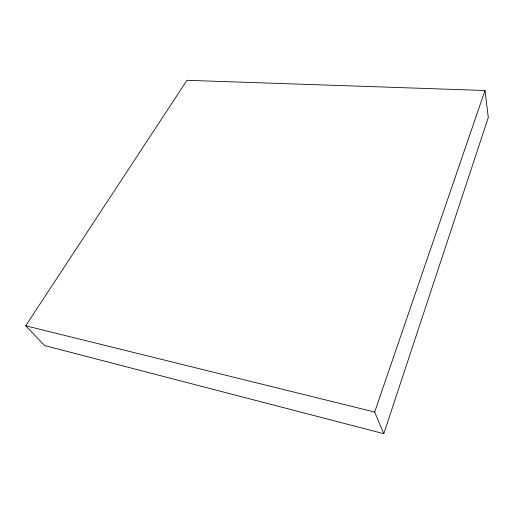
<?xml version="1.0" encoding="UTF-8"?>
<svg xmlns="http://www.w3.org/2000/svg" width="514" height="514" viewBox="0 0 514 514"><rect width="100%" height="100%" fill="white"/><g stroke="black" fill="none" stroke-linecap="round" stroke-linejoin="round"><path stroke-width="0.77" d="M383.81 433.694L488.3 117.533L484.991 90.503L186.974 80.306L25.7 325.786L44.622 345.569L383.81 433.694L374.667 412.048L484.991 90.503M25.7 325.786L374.667 412.048"/></g></svg>
